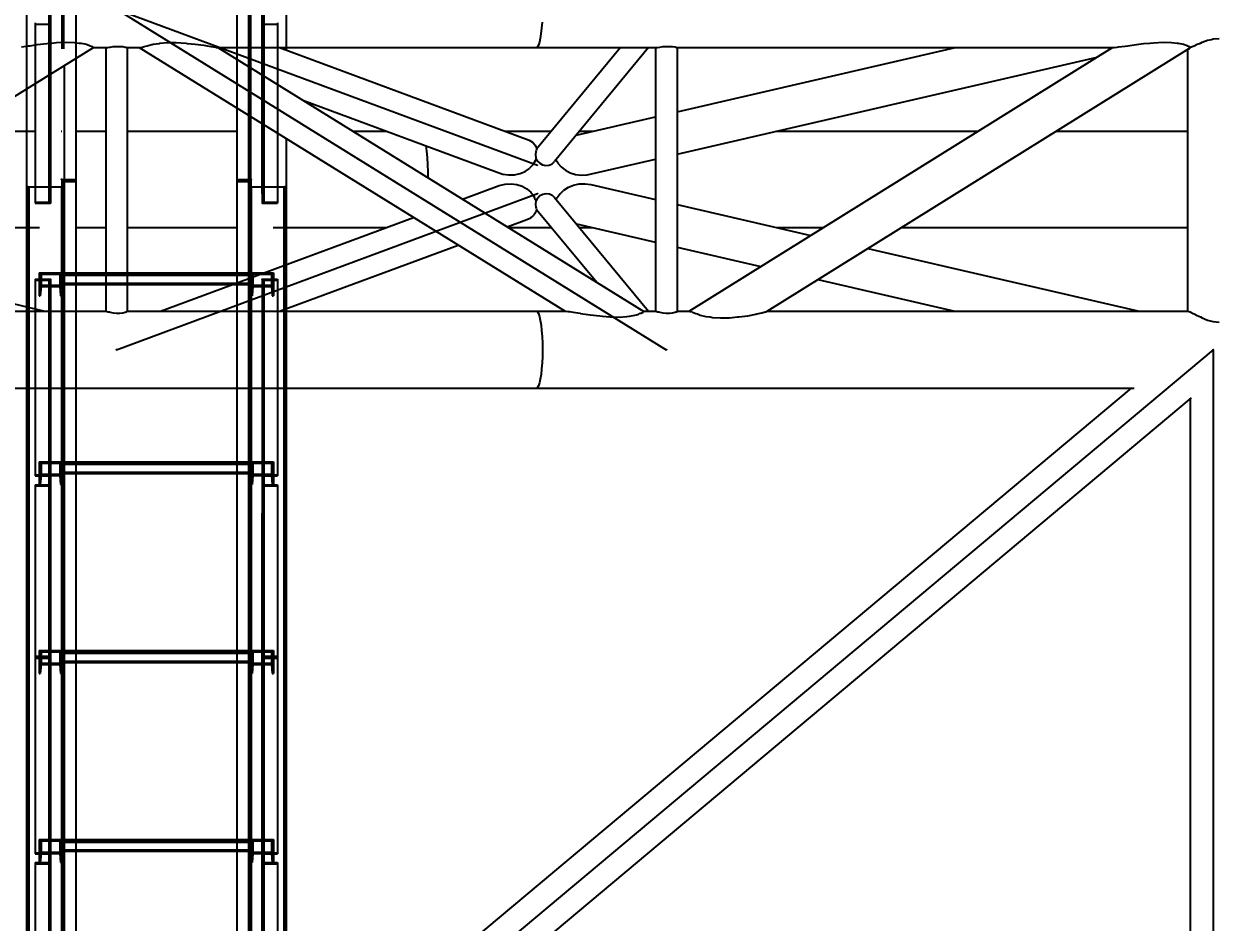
# Model space of a CAD drawing. Header units: millimetres. Extents: x 150209.93 to 150215.05, y 136675.65 to 136679.93.
# Drawn here: x 150213.8375 to 150213.9635, y 136677.3883 to 136677.4832 of the extents above; entities that cross this region are included whole.
import ezdxf

# ---------------------------------------------------------------- set-up
doc = ezdxf.new("R2010")
doc.units = ezdxf.units.MM
doc.header["$LTSCALE"] = 0.25
for name, pattern in [('CENTER', [50.8, 31.75, -6.35, 6.35, -6.35]), ('XKITLINE00', [0]), ('XKITLINE02', [4, 2, -2]), ('XKITLINE03', [6, 3, -1, 1, -1])]:
    doc.linetypes.add(name, pattern=pattern)
doc.styles.add('ROMANS', font='romans.shx')
doc.dimstyles.new('MD300', dxfattribs={"dimtxt": 2.5, "dimasz": 2.5, "dimexe": 1, "dimexo": 1, "dimgap": 0.5, "dimtad": 1, "dimdec": 1, "dimlfac": 50, "dimrnd": 0.5, "dimdsep": 46, "dimtxsty": 'ROMANS', "dimcen": 1, "dimclrd": 146, "dimclre": 146, "dimclrt": 30, "dimadec": 1, "dimazin": 2, "dimtfac": 1, "dimtdec": 1, "dimtmove": 0, "dimatfit": 1, "dimfxl": 1, "dimtolj": 1, "dimtzin": 0, "dimlwd": -1, "dimlwe": -1, "dimarcsym": 0})

# ---------------------------------------------------------------- blocks, each defined once
blk = doc.blocks.new('çatıı')
at = {"color": 1, "linetype": 'XKITLINE03'}
for p, q in [((24559, 9172.74), (24559, 10826.21)), ((24670.99, 9172.74), (24670.99, 10826.21)), ((24564.99, 10820.27), (24564.99, 9180.27)), ((24665, 9180.27), (24665, 10820.27)), ((24559, 9167.72), (24559, 9262.35)), ((24670.98, 9262.35), (24670.98, 9167.72)), ((24559, 7503.97), (24559, 9180.33)), ((24564.99, 9180.27), (24564.99, 7540.27)), ((24665, 7540.27), (24665, 9180.27)), ((24670.99, 7503.97), (24670.99, 9180.33)), ((24559, 9024.13), (24559, 9127.47)), ((24564.99, 9124.31), (24564.99, 9130.93)), ((24664.97, 9130.22), (24564.99, 9130.22)), ((24664.97, 9130.93), (24664.97, 9124.31)), ((24670.98, 9127.47), (24670.98, 9024.13)), ((24564.99, 9024.49), (24564.99, 9031.1)), ((24664.97, 9030.39), (24564.99, 9030.39)), ((24664.97, 9031.1), (24664.97, 9024.49)), ((24559, 8927.82), (24559, 9018.32)), ((24670.98, 9018.32), (24670.98, 8927.82)), ((24564.99, 8924.66), (24564.99, 8931.27)), ((24664.97, 8930.57), (24564.99, 8930.57)), ((24664.97, 8931.27), (24664.97, 8924.66)), ((24559, 8824.48), (24559, 8927.82)), ((24670.98, 8927.82), (24670.98, 8824.48)), ((24564.99, 8824.84), (24564.99, 8831.45)), ((24664.97, 8830.74), (24564.99, 8830.74)), ((24664.97, 8831.45), (24664.97, 8824.84)), ((24559, 8728.17), (24559, 8818.67)), ((24670.98, 8818.67), (24670.98, 8728.17))]:
    blk.add_line(p, q, dxfattribs=at)
at = {"color": 116, "linetype": 'XKITLINE02', "true_color": 0x136734}
for p, q in [((24547.15, 10820.27), (24547.15, 9176.54)), ((24547.68, 10820.27), (24547.68, 9176.28)), ((24564.91, 10820.27), (24564.92, 9176.28)), ((24565.45, 10820.27), (24565.45, 9176.54)), ((24566.3, 10820.27), (24566.3, 9240.34)), ((24572.5, 10819.89), (24572.5, 9180.26)), ((24664.15, 10820.25), (24664.15, 9179.9)), ((24664.54, 10820.27), (24664.54, 9176.54)), ((24665, 10820.27), (24665, 9179.87)), ((24665.07, 10820.27), (24665.07, 9176.28)), ((24682.31, 10820.27), (24682.31, 9176.28)), ((24682.84, 10820.27), (24682.84, 9176.54)), ((24683.69, 10820.27), (24683.69, 9201.84)), ((24657.5, 10782.48), (24657.5, 9180.26)), ((24564.99, 10749.1), (24564.99, 9179.87)), ((24565.85, 10749.1), (24565.85, 9179.9)), ((24546.3, 9290.57), (24546.3, 9227.97)), ((24572.5, 9290.57), (24572.5, 9244.17)), ((24657.5, 9290.57), (24657.5, 9218.07)), ((24663.69, 9290.57), (24663.69, 9214.23)), ((24683.69, 9290.57), (24683.69, 9249.97)), ((24558.2, 9268.29), (24558.2, 9168.31)), ((24559, 9268.29), (24559, 9167.72)), ((24670.98, 9268.29), (24670.98, 9260.12)), ((24671.78, 9268.29), (24671.78, 9260.12)), ((24551, 9262.95), (24551, 9167.72)), ((24551, 9262.95), (24551, 9168.31)), ((24551, 9262.35), (24559, 9262.35)), ((24670.98, 9263.33), (24670.98, 9167.72)), ((24670.98, 9262.35), (24678.98, 9262.35)), ((24671.78, 9263.33), (24671.78, 9168.31)), ((24678.98, 9262.95), (24678.98, 9176.28)), ((24678.98, 9260.12), (24678.98, 9167.72)), ((24546.3, 9176.54), (24547.15, 9176.54)), ((24546.3, 9176.54), (24546.3, 9176.25)), ((24546.3, 9176.54), (24547.15, 9176.54)), ((24547.15, 9176.54), (24547.15, 7532.54)), ((24547.15, 9176.54), (24547.68, 9176.28)), ((24547.15, 9176.54), (24547.68, 9176.28)), ((24547.68, 9176.28), (24547.68, 7532)), ((24547.68, 9176.28), (24564.91, 9176.28)), ((24547.68, 9176.28), (24564.92, 9176.28)), ((24564.91, 9176.28), (24565.45, 9176.54)), ((24564.91, 9176.28), (24564.92, 7532)), ((24564.92, 9176.28), (24565.45, 9176.54)), ((24564.99, 9180.27), (24572.5, 9180.27)), ((24564.99, 9180.27), (24564.99, 9176.32)), ((24564.99, 9180.27), (24572.5, 9180.27)), ((24564.99, 9179.87), (24564.99, 7539.09)), ((24564.99, 9179.87), (24566.3, 9179.87)), ((24564.99, 9179.09), (24566.3, 9179.09)), ((24565.45, 9176.54), (24565.45, 7532.54)), ((24565.45, 9176.54), (24566.3, 9176.54)), ((24565.45, 9176.54), (24566.3, 9176.54)), ((24565.85, 9180.25), (24572.5, 9180.26)), ((24565.85, 9180.19), (24572.5, 9180.22)), ((24565.85, 9180.19), (24565.85, 9179.18)), ((24565.85, 9179.9), (24572.5, 9179.89)), ((24565.85, 9179.87), (24565.85, 7539.18)), ((24565.85, 9179.18), (24566.3, 9179.17)), ((24566.3, 9176.54), (24566.3, 7600.34)), ((24572.5, 9180.27), (24572.5, 9180.22)), ((24572.5, 9180.27), (24572.5, 9179.87)), ((24572.5, 9180.27), (24572.5, 9180.26)), ((24572.5, 9179.14), (24572.5, 7540.22)), ((24572.5, 9179.14), (24572.5, 9179.09)), ((24657.5, 9180.27), (24665, 9180.27)), ((24657.5, 9180.27), (24657.5, 9179.87)), ((24657.5, 9180.27), (24665, 9180.27)), ((24657.5, 9180.27), (24657.5, 9180.26)), ((24657.5, 9180.26), (24664.15, 9180.25)), ((24657.5, 9180.22), (24664.15, 9180.19)), ((24657.5, 9179.89), (24664.15, 9179.9)), ((24657.5, 9179.89), (24657.5, 9179.87)), ((24657.5, 9179.14), (24657.5, 9179.09)), ((24663.69, 9179.87), (24665, 9179.87)), ((24663.69, 9179.17), (24664.15, 9179.18)), ((24663.69, 9179.09), (24665, 9179.09)), ((24663.69, 9176.54), (24664.54, 9176.54)), ((24663.69, 9176.54), (24663.69, 9176.25)), ((24663.69, 9176.54), (24664.54, 9176.54)), ((24664.15, 9180.19), (24664.15, 7539.18)), ((24664.54, 9176.54), (24664.54, 7532.54)), ((24664.54, 9176.54), (24665.07, 9176.28)), ((24664.54, 9176.54), (24665.07, 9176.28)), ((24665, 9180.27), (24665, 7539.09)), ((24665.07, 9176.28), (24665.07, 7532)), ((24665.07, 9176.28), (24682.31, 9176.28)), ((24665.07, 9176.28), (24682.31, 9176.28)), ((24682.31, 9176.28), (24682.84, 9176.54)), ((24682.31, 9176.28), (24682.84, 9176.54)), ((24682.31, 9176.28), (24682.31, 7532)), ((24682.84, 9176.54), (24682.84, 7532.54)), ((24682.84, 9176.54), (24683.69, 9176.54)), ((24682.84, 9176.54), (24683.69, 9176.54)), ((24683.69, 9176.54), (24683.69, 7561.84)), ((24558.2, 9173.65), (24559, 9173.65)), ((24558.2, 9173.65), (24558.2, 9168.31)), ((24670.98, 9173.65), (24671.78, 9173.65)), ((24551, 9168.31), (24558.2, 9168.31)), ((24551, 9167.72), (24559, 9167.72)), ((24670.98, 9167.72), (24678.98, 9167.72)), ((24671.78, 9168.31), (24678.98, 9168.31)), ((24683.69, 9135.21), (24683.69, 9111.89)), ((24551, 9127.47), (24551, 9023.58)), ((24551, 9127.47), (24559, 9127.47)), ((24551, 9126.93), (24558.2, 9126.93)), ((24552.99, 9130.93), (24552.99, 9124.31)), ((24552.99, 9125.44), (24552.99, 9118.82)), ((24552.99, 9130.93), (24552.99, 9125.44)), ((24552.99, 9130.93), (24564.99, 9130.93)), ((24552.99, 9125.44), (24553.67, 9125.44)), ((24553.67, 9125.44), (24553.67, 9118.82)), ((24554.06, 9130.23), (24553.67, 9125.44)), ((24554.06, 9130.23), (24554.06, 9123.62)), ((24554.06, 9130.23), (24563.93, 9130.23)), ((24558.2, 9126.93), (24558.2, 9018.66)), ((24559, 9127.47), (24559, 9018.66)), ((24563.93, 9130.23), (24563.93, 9123.62)), ((24563.93, 9130.23), (24564.31, 9125.44)), ((24564.31, 9125.44), (24564.31, 9118.82)), ((24564.31, 9125.44), (24564.99, 9125.44)), ((24564.99, 9130.93), (24564.99, 9124.31)), ((24564.99, 9125.44), (24564.99, 9118.82)), ((24564.99, 9130.93), (24572.5, 9130.93)), ((24564.99, 9130.93), (24564.99, 9124.73)), ((24564.99, 9130.93), (24564.99, 9125.44)), ((24564.99, 9130.22), (24572.5, 9130.22)), ((24564.99, 9130.16), (24664.97, 9130.16)), ((24564.99, 9129.58), (24664.97, 9129.58)), ((24564.99, 9125.44), (24664.97, 9125.44)), ((24564.99, 9125.4), (24664.97, 9125.4)), ((24564.99, 9124.77), (24664.97, 9124.77)), ((24564.99, 9124.73), (24572.5, 9124.73)), ((24588.25, 9130.93), (24599.65, 9130.93)), ((24588.25, 9130.22), (24599.65, 9130.22)), ((24588.25, 9124.73), (24599.65, 9124.73)), ((24655.41, 9124.73), (24664.97, 9124.73)), ((24657.5, 9130.93), (24664.97, 9130.93)), ((24657.5, 9130.22), (24664.97, 9130.22)), ((24657.5, 9125.5), (24657.5, 7540.22)), ((24663.69, 9127.8), (24663.69, 9069.97)), ((24664.97, 9130.93), (24664.97, 9124.73)), ((24664.97, 9130.93), (24664.97, 9125.44)), ((24664.97, 9130.93), (24676.97, 9130.93)), ((24664.97, 9130.93), (24664.97, 9124.31)), ((24664.97, 9125.44), (24665.65, 9125.44)), ((24664.97, 9125.44), (24664.97, 9118.82)), ((24666.04, 9130.23), (24665.65, 9125.44)), ((24665.65, 9125.44), (24665.65, 9118.82)), ((24666.04, 9130.23), (24675.91, 9130.23)), ((24666.04, 9130.23), (24666.04, 9123.62)), ((24670.98, 9127.47), (24670.98, 9096.53)), ((24670.98, 9127.47), (24678.98, 9127.47)), ((24670.98, 9127.47), (24670.98, 9018.66)), ((24671.78, 9126.93), (24671.78, 9095.59)), ((24671.78, 9126.93), (24678.98, 9126.93)), ((24675.91, 9130.23), (24676.29, 9125.44)), ((24675.91, 9130.23), (24675.91, 9123.62)), ((24676.29, 9125.44), (24676.97, 9125.44)), ((24676.29, 9125.44), (24676.29, 9118.82)), ((24676.97, 9130.93), (24676.97, 9125.44)), ((24676.97, 9130.93), (24676.97, 9124.31)), ((24676.97, 9125.44), (24676.97, 9118.82)), ((24678.98, 9127.47), (24678.98, 9126.93)), ((24678.98, 9127.47), (24678.98, 9023.58)), ((24552.99, 9124.31), (24552.99, 9118.82)), ((24552.99, 9124.31), (24564.99, 9124.31)), ((24552.99, 9118.82), (24553.67, 9118.82)), ((24554.06, 9123.62), (24553.67, 9118.82)), ((24554.06, 9123.62), (24563.93, 9123.62)), ((24558.2, 9122), (24559, 9122)), ((24563.93, 9123.62), (24564.31, 9118.82)), ((24564.31, 9118.82), (24564.99, 9118.82)), ((24564.99, 9124.31), (24564.99, 9118.82)), ((24664.97, 9124.31), (24664.97, 9118.82)), ((24664.97, 9124.31), (24676.97, 9124.31)), ((24664.97, 9118.82), (24665.65, 9118.82)), ((24666.04, 9123.62), (24665.65, 9118.82)), ((24666.04, 9123.62), (24675.91, 9123.62)), ((24670.98, 9122), (24671.78, 9122)), ((24675.91, 9123.62), (24676.29, 9118.82)), ((24676.29, 9118.82), (24676.97, 9118.82)), ((24676.97, 9124.31), (24676.97, 9118.82)), ((24546.3, 9112.91), (24546.3, 9069.97)), ((24566.3, 9110.57), (24566.3, 9069.97)), ((24572.5, 9110.57), (24572.5, 9069.97)), ((24683.69, 9110.57), (24683.69, 9069.97)), ((24657.5, 9096.77), (24657.5, 9069.97)), ((24671.78, 9096.51), (24671.78, 9018.66)), ((24552.99, 9031.1), (24552.99, 9024.49)), ((24552.99, 9031.1), (24552.99, 9025.61)), ((24552.99, 9031.1), (24564.99, 9031.1)), ((24554.06, 9030.4), (24553.67, 9025.61)), ((24554.06, 9030.4), (24554.06, 9023.79)), ((24554.06, 9030.4), (24563.93, 9030.4)), ((24563.93, 9030.4), (24563.93, 9023.79)), ((24563.93, 9030.4), (24564.31, 9025.61)), ((24564.99, 9031.1), (24572.5, 9031.1)), ((24564.99, 9031.1), (24564.99, 9024.9)), ((24564.99, 9031.1), (24564.99, 9024.49)), ((24564.99, 9031.1), (24564.99, 9025.61)), ((24564.99, 9030.39), (24572.5, 9030.39)), ((24564.99, 9030.34), (24664.97, 9030.34)), ((24657.5, 9031.1), (24664.97, 9031.1)), ((24657.5, 9030.39), (24664.97, 9030.39)), ((24664.97, 9031.1), (24664.97, 9024.9)), ((24664.97, 9031.1), (24664.97, 9025.61)), ((24664.97, 9031.1), (24676.97, 9031.1)), ((24664.97, 9031.1), (24664.97, 9024.49)), ((24666.04, 9030.4), (24665.65, 9025.61)), ((24666.04, 9030.4), (24675.91, 9030.4)), ((24666.04, 9030.4), (24666.04, 9023.79)), ((24675.91, 9030.4), (24676.29, 9025.61)), ((24675.91, 9030.4), (24675.91, 9023.79)), ((24676.97, 9031.1), (24676.97, 9025.61)), ((24676.97, 9031.1), (24676.97, 9024.13)), ((24551, 9024.13), (24551, 9023.58)), ((24551, 9024.13), (24559, 9024.13)), ((24552.99, 9025.61), (24552.99, 9019)), ((24552.99, 9025.61), (24553.67, 9025.61)), ((24552.99, 9024.49), (24552.99, 9019)), ((24552.99, 9024.49), (24564.99, 9024.49)), ((24553.67, 9025.61), (24553.67, 9019)), ((24558.2, 9024.46), (24558.2, 8928.43)), ((24558.2, 9024.46), (24559, 9024.46)), ((24559, 9024.46), (24559, 8927.82)), ((24559, 9024.13), (24559, 9018.66)), ((24564.31, 9025.61), (24564.31, 9019)), ((24564.31, 9025.61), (24564.99, 9025.61)), ((24564.99, 9029.76), (24664.97, 9029.76)), ((24564.99, 9025.61), (24664.97, 9025.61)), ((24564.99, 9025.61), (24564.99, 9019)), ((24564.99, 9025.57), (24664.97, 9025.57)), ((24564.99, 9024.94), (24664.97, 9024.94)), ((24564.99, 9024.9), (24572.5, 9024.9)), ((24564.99, 9024.49), (24564.99, 9019)), ((24657.5, 9024.9), (24664.97, 9024.9)), ((24664.97, 9025.61), (24665.65, 9025.61)), ((24664.97, 9025.61), (24664.97, 9019)), ((24664.97, 9024.49), (24664.97, 9019)), ((24664.97, 9024.49), (24676.97, 9024.49)), ((24665.65, 9025.61), (24665.65, 9019)), ((24670.98, 9024.46), (24670.98, 9018.32)), ((24670.98, 9024.46), (24671.78, 9024.46)), ((24670.98, 9024.46), (24670.98, 8927.82)), ((24670.98, 9024.13), (24678.98, 9024.13)), ((24671.78, 9024.46), (24671.78, 9018.94)), ((24671.78, 9024.46), (24671.78, 8928.43)), ((24676.29, 9025.61), (24676.97, 9025.61)), ((24676.29, 9025.61), (24676.29, 9019)), ((24676.97, 9025.61), (24676.97, 9019)), ((24676.97, 9024.13), (24676.97, 9019)), ((24551, 9023.58), (24558.2, 9023.58)), ((24551, 9018.94), (24551, 8927.82)), ((24551, 9018.94), (24558.2, 9018.94)), ((24551, 9018.32), (24559, 9018.32)), ((24552.99, 9019), (24553.67, 9019)), ((24554.06, 9023.79), (24553.67, 9019)), ((24554.06, 9023.79), (24563.93, 9023.79)), ((24558.2, 9023.58), (24558.2, 9018.66)), ((24558.2, 9018.66), (24559, 9018.66)), ((24563.93, 9023.79), (24564.31, 9019)), ((24564.31, 9019), (24564.99, 9019)), ((24664.97, 9019), (24665.65, 9019)), ((24666.04, 9023.79), (24665.65, 9019)), ((24666.04, 9023.79), (24675.91, 9023.79)), ((24670.98, 9018.66), (24671.78, 9018.66)), ((24670.98, 9018.32), (24678.98, 9018.32)), ((24671.78, 9023.58), (24678.98, 9023.58)), ((24671.78, 9018.94), (24678.98, 9018.94)), ((24675.91, 9023.79), (24676.29, 9019)), ((24676.29, 9019), (24676.97, 9019)), ((24678.98, 9018.94), (24678.98, 9018.32)), ((24678.98, 9018.94), (24678.98, 8927.82)), ((24552.99, 8931.27), (24552.99, 8924.66)), ((24552.99, 8931.27), (24552.99, 8925.78)), ((24552.99, 8931.27), (24564.99, 8931.27)), ((24554.06, 8930.58), (24553.67, 8925.78)), ((24554.06, 8930.58), (24554.06, 8923.96)), ((24554.06, 8930.58), (24563.93, 8930.58)), ((24558.2, 8933.96), (24559, 8933.96)), ((24558.2, 8933.96), (24558.2, 8928.43)), ((24559, 8933.96), (24559, 8927.82)), ((24563.93, 8930.58), (24563.93, 8923.96)), ((24563.93, 8930.58), (24564.31, 8925.78)), ((24564.99, 8931.27), (24572.5, 8931.27)), ((24564.99, 8931.27), (24564.99, 8925.08)), ((24564.99, 8931.27), (24564.99, 8924.66)), ((24564.99, 8931.27), (24564.99, 8925.78)), ((24564.99, 8930.57), (24572.5, 8930.57)), ((24564.99, 8930.51), (24664.97, 8930.51)), ((24564.99, 8929.93), (24664.97, 8929.93)), ((24657.5, 8931.27), (24664.97, 8931.27)), ((24657.5, 8930.57), (24664.97, 8930.57)), ((24664.97, 8931.27), (24664.97, 8925.08)), ((24664.97, 8931.27), (24664.97, 8925.78)), ((24664.97, 8931.27), (24676.97, 8931.27)), ((24664.97, 8931.27), (24664.97, 8924.66)), ((24666.04, 8930.58), (24665.65, 8925.78)), ((24666.04, 8930.58), (24675.91, 8930.58)), ((24666.04, 8930.58), (24666.04, 8923.96)), ((24670.98, 8933.96), (24671.78, 8933.96)), ((24675.91, 8930.58), (24676.29, 8925.78)), ((24675.91, 8930.58), (24675.91, 8923.96)), ((24676.97, 8931.27), (24676.97, 8925.78)), ((24676.97, 8931.27), (24676.97, 8924.66)), ((24551, 8928.43), (24558.2, 8928.43)), ((24551, 8928.43), (24551, 8927.82)), ((24551, 8927.82), (24559, 8927.82)), ((24551, 8927.82), (24551, 8823.93)), ((24551, 8927.82), (24559, 8927.82)), ((24551, 8927.27), (24558.2, 8927.27)), ((24552.99, 8925.78), (24552.99, 8919.17)), ((24552.99, 8925.78), (24553.67, 8925.78)), ((24552.99, 8924.66), (24552.99, 8919.17)), ((24552.99, 8924.66), (24564.99, 8924.66)), ((24553.67, 8925.78), (24553.67, 8919.17)), ((24554.06, 8923.96), (24553.67, 8919.17)), ((24554.06, 8923.96), (24563.93, 8923.96)), ((24558.2, 8927.27), (24558.2, 8819.01)), ((24559, 8927.82), (24559, 8819.01)), ((24563.93, 8923.96), (24564.31, 8919.17)), ((24564.31, 8925.78), (24564.31, 8919.17)), ((24564.31, 8925.78), (24564.99, 8925.78)), ((24564.99, 8925.78), (24664.97, 8925.78)), ((24564.99, 8925.78), (24564.99, 8919.17)), ((24564.99, 8925.74), (24664.97, 8925.74)), ((24564.99, 8925.12), (24664.97, 8925.12)), ((24564.99, 8925.08), (24572.5, 8925.08)), ((24564.99, 8924.66), (24564.99, 8919.17)), ((24657.5, 8925.08), (24664.97, 8925.08)), ((24664.97, 8925.78), (24665.65, 8925.78)), ((24664.97, 8925.78), (24664.97, 8919.17)), ((24664.97, 8924.66), (24664.97, 8919.17)), ((24664.97, 8924.66), (24676.97, 8924.66)), ((24665.65, 8925.78), (24665.65, 8919.17)), ((24666.04, 8923.96), (24665.65, 8919.17)), ((24666.04, 8923.96), (24675.91, 8923.96)), ((24670.98, 8927.82), (24678.98, 8927.82)), ((24670.98, 8927.82), (24670.98, 8922.35)), ((24670.98, 8927.82), (24678.98, 8927.82)), ((24670.98, 8924.66), (24670.98, 8819.01)), ((24671.78, 8928.43), (24678.98, 8928.43)), ((24671.78, 8927.27), (24671.78, 8922.35)), ((24671.78, 8927.27), (24678.98, 8927.27)), ((24671.78, 8927.27), (24671.78, 8819.01)), ((24675.91, 8923.96), (24676.29, 8919.17)), ((24676.29, 8925.78), (24676.97, 8925.78)), ((24676.29, 8925.78), (24676.29, 8919.17)), ((24676.97, 8925.78), (24676.97, 8919.17)), ((24676.97, 8924.66), (24676.97, 8919.17)), ((24678.98, 8927.82), (24678.98, 8927.27)), ((24678.98, 8927.82), (24678.98, 8823.93)), ((24552.99, 8919.17), (24553.67, 8919.17)), ((24558.2, 8922.35), (24559, 8922.35)), ((24564.31, 8919.17), (24564.99, 8919.17)), ((24664.97, 8919.17), (24665.65, 8919.17)), ((24670.98, 8922.35), (24671.78, 8922.35)), ((24676.29, 8919.17), (24676.97, 8919.17)), ((24552.99, 8831.45), (24552.99, 8824.84)), ((24552.99, 8831.45), (24552.99, 8825.96)), ((24552.99, 8831.45), (24564.99, 8831.45)), ((24554.06, 8830.75), (24553.67, 8825.96)), ((24554.06, 8830.75), (24554.06, 8824.14)), ((24554.06, 8830.75), (24563.93, 8830.75)), ((24563.93, 8830.75), (24563.93, 8824.14)), ((24563.93, 8830.75), (24564.31, 8825.96)), ((24564.99, 8831.45), (24564.99, 8824.84)), ((24564.99, 8831.45), (24564.99, 8825.96)), ((24564.99, 8831.45), (24572.5, 8831.45)), ((24564.99, 8831.45), (24564.99, 8825.25)), ((24564.99, 8830.74), (24572.5, 8830.74)), ((24564.99, 8830.69), (24664.97, 8830.69)), ((24564.99, 8830.1), (24664.97, 8830.1)), ((24657.5, 8831.45), (24664.97, 8831.45)), ((24657.5, 8830.74), (24664.97, 8830.74)), ((24664.97, 8831.45), (24664.97, 8825.25)), ((24664.97, 8831.45), (24664.97, 8825.96)), ((24664.97, 8831.45), (24676.97, 8831.45)), ((24664.97, 8831.45), (24664.97, 8824.84)), ((24666.04, 8830.75), (24665.65, 8825.96)), ((24666.04, 8830.75), (24675.91, 8830.75)), ((24666.04, 8830.75), (24666.04, 8824.14)), ((24675.91, 8830.75), (24676.29, 8825.96)), ((24675.91, 8830.75), (24675.91, 8824.14)), ((24676.97, 8831.45), (24676.97, 8825.96)), ((24676.97, 8831.45), (24676.97, 8824.48)), ((24551, 8824.48), (24551, 8823.93)), ((24551, 8824.48), (24559, 8824.48)), ((24551, 8823.93), (24558.2, 8823.93)), ((24552.99, 8825.96), (24552.99, 8819.35)), ((24552.99, 8825.96), (24553.67, 8825.96)), ((24552.99, 8824.84), (24552.99, 8819.35)), ((24552.99, 8824.84), (24564.99, 8824.84)), ((24553.67, 8825.96), (24553.67, 8819.35)), ((24554.06, 8824.14), (24553.67, 8819.35)), ((24554.06, 8824.14), (24563.93, 8824.14)), ((24558.2, 8824.81), (24558.2, 8728.78)), ((24558.2, 8824.81), (24559, 8824.81)), ((24558.2, 8823.93), (24558.2, 8819.01)), ((24559, 8824.81), (24559, 8728.17)), ((24559, 8824.48), (24559, 8819.01)), ((24563.93, 8824.14), (24564.31, 8819.35)), ((24564.31, 8825.96), (24564.31, 8819.35)), ((24564.31, 8825.96), (24564.99, 8825.96)), ((24564.99, 8825.96), (24564.99, 8819.35)), ((24564.99, 8825.96), (24664.97, 8825.96)), ((24564.99, 8825.92), (24664.97, 8825.92)), ((24564.99, 8825.29), (24664.97, 8825.29)), ((24564.99, 8825.25), (24572.5, 8825.25)), ((24564.99, 8824.84), (24564.99, 8819.35)), ((24657.5, 8825.25), (24664.97, 8825.25)), ((24664.97, 8825.96), (24665.65, 8825.96)), ((24664.97, 8825.96), (24664.97, 8819.35)), ((24664.97, 8824.84), (24664.97, 8819.35)), ((24664.97, 8824.84), (24676.97, 8824.84)), ((24665.65, 8825.96), (24665.65, 8819.35)), ((24666.04, 8824.14), (24665.65, 8819.35)), ((24666.04, 8824.14), (24675.91, 8824.14)), ((24670.98, 8824.81), (24670.98, 8818.67)), ((24670.98, 8824.81), (24671.78, 8824.81)), ((24670.98, 8824.81), (24670.98, 8728.17)), ((24670.98, 8824.48), (24678.98, 8824.48)), ((24671.78, 8824.81), (24671.78, 8819.29)), ((24671.78, 8824.81), (24671.78, 8728.78)), ((24671.78, 8823.93), (24678.98, 8823.93)), ((24675.91, 8824.14), (24676.29, 8819.35)), ((24676.29, 8825.96), (24676.97, 8825.96)), ((24676.29, 8825.96), (24676.29, 8819.35)), ((24676.97, 8825.96), (24676.97, 8819.35)), ((24676.97, 8824.48), (24676.97, 8819.35)), ((24551, 8819.29), (24551, 8728.17)), ((24551, 8819.29), (24558.2, 8819.29)), ((24551, 8818.67), (24559, 8818.67)), ((24552.99, 8819.35), (24553.67, 8819.35)), ((24558.2, 8819.01), (24559, 8819.01)), ((24564.31, 8819.35), (24564.99, 8819.35)), ((24664.97, 8819.35), (24665.65, 8819.35)), ((24670.98, 8819.01), (24671.78, 8819.01)), ((24670.98, 8818.67), (24678.98, 8818.67)), ((24671.78, 8819.29), (24678.98, 8819.29)), ((24676.29, 8819.35), (24676.97, 8819.35)), ((24678.98, 8819.29), (24678.98, 8818.67)), ((24678.98, 8819.29), (24678.98, 8728.17))]:
    blk.add_line(p, q, dxfattribs=at)
at = {"color": 8, "linetype": 'CENTER'}
for p, q in [((24593.95, 9270.27), (24816.45, 9187.77)), ((24593.95, 9270.27), (24884.52, 9090.27)), ((24593.95, 9090.27), (24816.45, 9172.77)), ((25173.61, 9090.27), (23430, 7630.27)), ((25173.61, 9090.27), (25173.61, 7630.27))]:
    blk.add_line(p, q, dxfattribs=at)
at = {"color": 8, "linetype": 'XKITLINE00'}
for p, q in [((24818.3, 9257.23), (24817.91, 9254.72)), ((24818.62, 9260.12), (24818.3, 9257.23)), ((24818.85, 9263.33), (24818.62, 9260.12)), ((24543.69, 9250.29), (24547.28, 9250.78)), ((24547.28, 9250.78), (24548.23, 9250.88)), ((24548.23, 9250.88), (24551.95, 9251.47)), ((24551.95, 9251.47), (24557.04, 9252.06)), ((24557.04, 9252.06), (24559.82, 9252.27)), ((24559.82, 9252.27), (24562.31, 9252.53)), ((24562.31, 9252.53), (24567.34, 9252.76)), ((24567.34, 9252.76), (24571.7, 9252.63)), ((24571.7, 9252.63), (24574.22, 9252.27)), ((24574.22, 9252.27), (24575.23, 9252.18)), ((24575.23, 9252.18), (24578.1, 9251.64)), ((24578.1, 9251.64), (24579.94, 9250.92)), ((24579.94, 9250.92), (24579.97, 9250.88)), ((24579.97, 9250.88), (24581.28, 9250.42)), ((24608.6, 9250.5), (24610.07, 9250.76)), ((24610.07, 9250.76), (24610.71, 9251.06)), ((24610.71, 9251.06), (24613.41, 9251.7)), ((24613.41, 9251.7), (24616.58, 9252.1)), ((24616.58, 9252.1), (24616.9, 9252.17)), ((24616.9, 9252.17), (24620.89, 9252.53)), ((24620.89, 9252.53), (24625.52, 9252.54)), ((24625.52, 9252.54), (24630.58, 9252.2)), ((24630.58, 9252.2), (24631.38, 9252.1)), ((24631.38, 9252.1), (24635.47, 9251.73)), ((24635.47, 9251.73), (24640.04, 9251.1)), ((24640.04, 9251.1), (24641.78, 9250.76)), ((24641.78, 9250.76), (24643.75, 9250.53)), ((24816.96, 9251.2), (24816.43, 9250.28)), ((24816.97, 9251.2), (24816.43, 9250.28)), ((24817.46, 9252.69), (24816.96, 9251.2)), ((24817.46, 9252.69), (24816.97, 9251.2)), ((24817.91, 9254.72), (24817.46, 9252.69)), ((25127.12, 9250.72), (25128.53, 9250.86)), ((25128.53, 9250.86), (25131.72, 9251.38)), ((25131.72, 9251.38), (25136.81, 9251.99)), ((25136.81, 9251.99), (25140.11, 9252.25)), ((25140.11, 9252.25), (25142.07, 9252.47)), ((25142.07, 9252.47), (25147.13, 9252.73)), ((25147.13, 9252.73), (25151.53, 9252.64)), ((25151.53, 9252.64), (25154.53, 9252.25)), ((25154.53, 9252.25), (25155.07, 9252.2)), ((25155.07, 9252.2), (25157.96, 9251.69)), ((25157.96, 9251.69), (25159.83, 9250.99)), ((25159.83, 9250.99), (25159.94, 9250.86)), ((25159.94, 9250.86), (25161.13, 9250.47)), ((25162.94, 9250.71), (25163.54, 9250.87)), ((25163.54, 9250.87), (25165.1, 9251.66)), ((25165.1, 9251.66), (25166.81, 9252.26)), ((25166.81, 9252.26), (25167.69, 9252.73)), ((25167.69, 9252.73), (25170.57, 9253.76)), ((25170.57, 9253.76), (25172.71, 9254.2)), ((25172.71, 9254.2), (25173.61, 9254.46)), ((25173.61, 9254.46), (25176.65, 9254.71)), ((24356.59, 9110.62), (24581.76, 9249.9)), ((24581.28, 9250.42), (24581.49, 9250.07)), ((24581.49, 9250.07), (24581.83, 9250.03)), ((24581.83, 9250.03), (24581.76, 9249.9)), ((24581.8, 9249.97), (24588.9, 9249.97)), ((24588.25, 9249.97), (24588.25, 9110.62)), ((24588.28, 9249.97), (24588.38, 9249.89)), ((24588.38, 9249.89), (24588.53, 9249.93)), ((24588.53, 9249.93), (24589.34, 9250.02)), ((24588.67, 9249.97), (24588.69, 9249.95)), ((24589.34, 9250.02), (24590.16, 9250.07)), ((24590.16, 9250.07), (24590.6, 9250.18)), ((24590.6, 9250.18), (24592.19, 9250.43)), ((24592.19, 9250.43), (24593.95, 9250.55)), ((24593.95, 9250.55), (24595.71, 9250.55)), ((24595.71, 9250.55), (24597.3, 9250.42)), ((24597.3, 9250.42), (24598.56, 9250.18)), ((24598.56, 9250.18), (24598.83, 9250.07)), ((24598.83, 9250.07), (24599.37, 9250.02)), ((24599.37, 9250.02), (24599.65, 9249.93)), ((24599.51, 9249.97), (24606.58, 9249.97)), ((24599.65, 9249.93), (24599.65, 9110.55)), ((24605.99, 9249.97), (24831.02, 9110.57)), ((24606.04, 9249.97), (24606.18, 9249.9)), ((24606.18, 9249.94), (24607.22, 9250.03)), ((24606.18, 9249.94), (24606.18, 9249.9)), ((24607.22, 9250.03), (24608.6, 9250.5)), ((24643.75, 9250.53), (24646.41, 9250.06)), ((24646.41, 9250.06), (24646.51, 9250.03)), ((24646.51, 9250.03), (24647.48, 9249.95)), ((24647.15, 9249.97), (24815.89, 9249.97)), ((24647.48, 9249.95), (24872.57, 9110.51)), ((24680.13, 9249.97), (24812.07, 9201.06)), ((24815.89, 9249.97), (24816.43, 9250.28)), ((24815.89, 9249.97), (24816.43, 9250.28)), ((24815.89, 9249.97), (24879.58, 9249.97)), ((24860.39, 9249.97), (24815.97, 9196.15)), ((24875.15, 9249.97), (24825.4, 9189.68)), ((24878.82, 9249.97), (24878.82, 9110.61)), ((24878.88, 9249.97), (24878.99, 9249.89)), ((24878.99, 9249.89), (24879.1, 9249.92)), ((24879.1, 9249.92), (24879.91, 9250.01)), ((24879.27, 9249.97), (24879.31, 9249.95)), ((24879.91, 9250.01), (24880.89, 9250.07)), ((24880.89, 9250.07), (24881.17, 9250.14)), ((24881.17, 9250.14), (24882.76, 9250.4)), ((24882.76, 9250.4), (24884.52, 9250.54)), ((24884.52, 9250.54), (24886.28, 9250.56)), ((24886.28, 9250.56), (24887.87, 9250.45)), ((24887.87, 9250.45), (24889.13, 9250.22)), ((24889.13, 9250.22), (24889.5, 9250.07)), ((24889.5, 9250.07), (24889.94, 9250.03)), ((24889.94, 9250.03), (24890.22, 9249.94)), ((24890.12, 9249.97), (25121.25, 9249.97)), ((24890.22, 9216), (25037.31, 9249.97)), ((24890.22, 9249.94), (24890.22, 9110.52)), ((24890.22, 9193.63), (25112.23, 9244.91)), ((24896.57, 9110.63), (25120.33, 9249.96)), ((24937.8, 9110.59), (25161.13, 9249.65)), ((25120.33, 9249.96), (25120.43, 9249.89)), ((25120.43, 9249.89), (25121.27, 9249.98)), ((25121.27, 9249.98), (25122.74, 9250.07)), ((25122.74, 9250.07), (25123.54, 9250.23)), ((25123.54, 9250.23), (25127.12, 9250.72)), ((25159.96, 9248.92), (25159.96, 9110.57)), ((25160.24, 9249.09), (25160.26, 9249.06)), ((25160.26, 9249.06), (25160.3, 9249.08)), ((25160.3, 9249.08), (25160.99, 9249.45)), ((25160.82, 9249.46), (25160.84, 9249.42)), ((25160.84, 9249.42), (25160.89, 9249.44)), ((25160.89, 9249.44), (25161.04, 9249.53)), ((25161.31, 9249.9), (25160.99, 9249.45)), ((25161.13, 9250.47), (25161.38, 9250.07)), ((25161.53, 9250.13), (25161.31, 9249.9)), ((25161.38, 9250.07), (25161.46, 9250.06)), ((25161.53, 9250.13), (25162.94, 9250.71)), ((24692.44, 9222.1), (24795.11, 9184.03)), ((24836.97, 9203.7), (24878.82, 9213.37)), ((24510.26, 9205.67), (24551, 9205.67)), ((24564.71, 9205.67), (24564.99, 9205.67)), ((24572.5, 9205.67), (24588.25, 9205.67)), ((24599.65, 9205.67), (24657.5, 9205.67)), ((24665, 9205.67), (24665.26, 9205.67)), ((24718.95, 9205.67), (24736.73, 9205.67)), ((24799.61, 9205.67), (24823.83, 9205.67)), ((24812.07, 9201.06), (24813.88, 9199.93)), ((24838.6, 9205.67), (24845.52, 9205.67)), ((24942.36, 9205.67), (25049.21, 9205.67)), ((25090.5, 9205.67), (25159.96, 9205.67)), ((24757.44, 9198), (24757.81, 9195.2)), ((24757.81, 9195.2), (24758.13, 9191.81)), ((24813.88, 9199.93), (24814.1, 9199.66)), ((24814.1, 9199.66), (24815.25, 9198.42)), ((24815.25, 9198.42), (24815.9, 9196.83)), ((24815.51, 9195.02), (24815.37, 9193.48)), ((24815.68, 9195.43), (24815.51, 9195.02)), ((24815.97, 9196.15), (24815.68, 9195.43)), ((24815.9, 9196.83), (24816.02, 9196.61)), ((24816.02, 9196.61), (24816.07, 9196.26)), ((24758.13, 9191.81), (24758.37, 9188.12)), ((24758.37, 9188.12), (24758.51, 9184.25)), ((24813.99, 9187.98), (24812.25, 9186.22)), ((24815.18, 9190.02), (24813.99, 9187.98)), ((24815.25, 9190.13), (24815.18, 9190.02)), ((24815.68, 9191.26), (24815.25, 9190.13)), ((24815.37, 9193.48), (24815.41, 9193.3)), ((24815.41, 9193.3), (24815.56, 9191.64)), ((24815.56, 9191.64), (24815.76, 9191)), ((24815.76, 9191), (24816.33, 9190.03)), ((24816.33, 9190.03), (24816.49, 9189.89)), ((24816.49, 9189.89), (24817.6, 9188.78)), ((24817.6, 9188.78), (24819.18, 9187.95)), ((24819.18, 9187.95), (24820.91, 9187.61)), ((24820.91, 9187.61), (24822.64, 9187.81)), ((24822.64, 9187.81), (24824.18, 9188.52)), ((24824.18, 9188.52), (24825.4, 9189.68)), ((24826.13, 9190.57), (24826.63, 9189.89)), ((24826.63, 9189.89), (24827.19, 9188.85)), ((24827.19, 9188.85), (24829.01, 9186.82)), ((24842.7, 9182.65), (24878.82, 9191)), ((24758.51, 9184.25), (24758.55, 9181.14)), ((24795.11, 9184.03), (24798.07, 9183.07)), ((24798.07, 9183.07), (24801.2, 9182.62)), ((24801.2, 9182.62), (24804.31, 9182.72)), ((24804.31, 9182.72), (24807.28, 9183.36)), ((24807.28, 9183.36), (24809.93, 9184.5)), ((24809.93, 9184.5), (24812.14, 9186.09)), ((24812.25, 9186.22), (24812.14, 9186.09)), ((24829.01, 9186.82), (24830.02, 9186.08)), ((24830.02, 9186.08), (24831.18, 9185.07)), ((24831.18, 9185.07), (24833.7, 9183.71)), ((24833.7, 9183.71), (24836.55, 9182.82)), ((24836.55, 9182.82), (24839.6, 9182.47)), ((24839.6, 9182.47), (24842.7, 9182.65)), ((24776.9, 9169.78), (24796.25, 9176.95)), ((24796.25, 9176.95), (24799.32, 9177.66)), ((24799.32, 9177.66), (24802.48, 9177.85)), ((24802.48, 9177.85), (24805.56, 9177.48)), ((24805.56, 9177.48), (24808.41, 9176.6)), ((24808.41, 9176.6), (24810.87, 9175.23)), ((24810.87, 9175.23), (24811.99, 9174.23)), ((24830.43, 9174.59), (24832.76, 9176.16)), ((24832.76, 9176.16), (24835.49, 9177.27)), ((24835.49, 9177.27), (24838.5, 9177.89)), ((24838.5, 9177.89), (24841.62, 9177.96)), ((24841.62, 9177.96), (24844.7, 9177.49)), ((24844.7, 9177.49), (24878.82, 9169.6)), ((24811.99, 9174.23), (24812.92, 9173.48)), ((24812.92, 9173.48), (24814.5, 9171.46)), ((24814.5, 9171.46), (24814.94, 9170.42)), ((24814.94, 9170.42), (24815.57, 9169.27)), ((24815.58, 9168.89), (24815.42, 9167.23)), ((24815.57, 9169.27), (24815.63, 9169.04)), ((24815.67, 9169.18), (24815.58, 9168.89)), ((24816.41, 9170.43), (24815.67, 9169.18)), ((24816.41, 9170.43), (24816.55, 9170.56)), ((24816.55, 9170.56), (24817.68, 9171.68)), ((24817.68, 9171.68), (24819.26, 9172.51)), ((24819.26, 9172.51), (24821, 9172.84)), ((24821, 9172.84), (24822.72, 9172.64)), ((24822.72, 9172.64), (24824.26, 9171.93)), ((24824.26, 9171.93), (24825.48, 9170.78)), ((24825.48, 9170.78), (24875.15, 9110.57)), ((24826.8, 9170.57), (24826.32, 9169.75)), ((24828.35, 9172.71), (24826.8, 9170.57)), ((24828.35, 9172.71), (24830.23, 9174.37)), ((24830.43, 9174.59), (24830.23, 9174.37)), ((24815.57, 9162.96), (24814.49, 9161.28)), ((24815.42, 9167.23), (24815.39, 9167.05)), ((24815.39, 9167.05), (24815.52, 9165.51)), ((24815.52, 9165.51), (24815.7, 9165.11)), ((24815.7, 9163.64), (24815.57, 9162.96)), ((24815.7, 9165.11), (24815.99, 9164.38)), ((24815.96, 9164.43), (24815.7, 9163.64)), ((24815.99, 9164.38), (24847.75, 9125.89)), ((24890.22, 9166.97), (24960.85, 9150.66)), ((24617.24, 9110.57), (24750.98, 9160.16)), ((24800.46, 9155.18), (24810.82, 9159.03)), ((24810.82, 9159.03), (24812.93, 9159.97)), ((24812.93, 9159.97), (24813.91, 9160.82)), ((24813.91, 9160.82), (24814.49, 9161.28)), ((24837.02, 9156.79), (24878.82, 9147.13)), ((24428.14, 9154.87), (24553.28, 9154.87)), ((24564.71, 9154.87), (24564.99, 9154.87)), ((24572.5, 9154.87), (24588.25, 9154.87)), ((24599.65, 9154.87), (24657.5, 9154.87)), ((24665, 9154.87), (24665.26, 9154.87)), ((24676.69, 9154.87), (24736.72, 9154.87)), ((24800.96, 9154.87), (24823.83, 9154.87)), ((24838.6, 9154.87), (24845.29, 9154.87)), ((24942.59, 9154.87), (24967.62, 9154.87)), ((25008.92, 9154.87), (25159.96, 9154.87)), ((24412.11, 9144.96), (24556.09, 9110.57)), ((24680.15, 9110.57), (24774.53, 9145.57)), ((24890.22, 9144.5), (24934.52, 9134.26)), ((24990.97, 9143.7), (25134.37, 9110.57)), ((24964.64, 9127.31), (25037.08, 9110.57)), ((24356.5, 9110.57), (24588.5, 9110.57)), ((24588.25, 9110.62), (24588.39, 9110.66)), ((24588.25, 9110.62), (24588.38, 9110.57)), ((24588.39, 9110.66), (24588.53, 9110.55)), ((24588.53, 9110.55), (24589.34, 9110.34)), ((24589.34, 9110.34), (24590.17, 9110.22)), ((24590.17, 9110.22), (24590.6, 9110.08)), ((24590.6, 9110.08), (24592.19, 9109.76)), ((24592.19, 9109.76), (24593.95, 9109.59)), ((24593.95, 9109.59), (24595.71, 9109.59)), ((24595.71, 9109.59), (24597.3, 9109.76)), ((24597.3, 9109.76), (24598.56, 9110.08)), ((24598.56, 9110.08), (24598.83, 9110.22)), ((24598.83, 9110.22), (24599.37, 9110.34)), ((24599.37, 9110.34), (24599.65, 9110.55)), ((24599.65, 9110.57), (24815.89, 9110.57)), ((24815.89, 9110.57), (24816.44, 9110.27)), ((24815.89, 9110.57), (24831.64, 9110.57)), ((24815.89, 9110.57), (24816.44, 9110.27)), ((24816.44, 9110.27), (24816.98, 9109.35)), ((24816.44, 9110.27), (24816.98, 9109.35)), ((24816.98, 9109.35), (24817.48, 9107.86)), ((24816.98, 9109.35), (24817.48, 9107.86)), ((24817.48, 9107.86), (24817.93, 9105.83)), ((24817.93, 9105.83), (24818.32, 9103.32)), ((24830.99, 9110.67), (24831.09, 9110.57)), ((24831.04, 9110.65), (24832.51, 9110.47)), ((24832.51, 9110.47), (24833.35, 9110.41)), ((24833.35, 9110.41), (24835.37, 9110.02)), ((24835.37, 9110.02), (24839.04, 9109.53)), ((24839.04, 9109.53), (24839.26, 9109.48)), ((24839.26, 9109.48), (24844.22, 9108.72)), ((24844.22, 9108.72), (24849.38, 9108.15)), ((24849.38, 9108.15), (24850.75, 9108.06)), ((24850.75, 9108.06), (24854.7, 9107.69)), ((24854.7, 9107.69), (24859.58, 9107.55)), ((24859.58, 9107.55), (24863.7, 9107.79)), ((24863.7, 9107.79), (24865.13, 9108.06)), ((24865.13, 9108.06), (24867.04, 9108.28)), ((24867.04, 9108.28), (24869.59, 9108.9)), ((24869.59, 9108.9), (24870.73, 9109.53)), ((24870.73, 9109.53), (24871.2, 9109.63)), ((24871.2, 9109.63), (24872.22, 9110.17)), ((24872.2, 9110.41), (24872.57, 9110.51)), ((24872.2, 9110.41), (24872.22, 9110.17)), ((24872.47, 9110.57), (24879.1, 9110.57)), ((24878.82, 9110.61), (24878.99, 9110.66)), ((24878.82, 9110.61), (24878.92, 9110.57)), ((24878.99, 9110.66), (24879.1, 9110.58)), ((24879.1, 9110.58), (24879.91, 9110.36)), ((24879.91, 9110.36), (24880.88, 9110.22)), ((24880.88, 9110.22), (24881.17, 9110.12)), ((24881.17, 9110.12), (24882.76, 9109.78)), ((24882.76, 9109.78), (24884.52, 9109.6)), ((24884.52, 9109.6), (24886.28, 9109.58)), ((24886.28, 9109.58), (24887.87, 9109.72)), ((24887.87, 9109.72), (24889.13, 9110.03)), ((24889.13, 9110.03), (24889.5, 9110.22)), ((24889.5, 9110.22), (24889.94, 9110.32)), ((24889.94, 9110.32), (24890.22, 9110.52)), ((24890.22, 9110.57), (24896.94, 9110.57)), ((24896.57, 9110.63), (24896.54, 9110.57)), ((24896.57, 9110.63), (24896.82, 9110.66)), ((24896.82, 9110.66), (24897.14, 9110.43)), ((24897.14, 9110.43), (24898.13, 9110.23)), ((24898.13, 9110.23), (24898.36, 9110.02)), ((24898.36, 9110.02), (24900.1, 9109.37)), ((24900.1, 9109.37), (24900.96, 9109.19)), ((24900.96, 9109.19), (24902.36, 9108.57)), ((24902.36, 9108.57), (24905.34, 9107.87)), ((24905.34, 9107.87), (24907.72, 9107.57)), ((24907.72, 9107.57), (24908.96, 9107.32)), ((24908.96, 9107.32), (24913.13, 9107.03)), ((24913.13, 9107.03), (24917.86, 9107.14)), ((24917.86, 9107.14), (24922.13, 9107.57)), ((24922.13, 9107.57), (24922.87, 9107.63)), ((24922.87, 9107.63), (24927.55, 9108.23)), ((24927.55, 9108.23), (24931.87, 9109.05)), ((24931.87, 9109.05), (24932.39, 9109.19)), ((24932.39, 9109.19), (24935.07, 9109.71)), ((24935.07, 9109.71), (24936.78, 9110.23)), ((24936.78, 9110.23), (24937.18, 9110.3)), ((24937.18, 9110.3), (24937.8, 9110.59)), ((24937.77, 9110.57), (25160.41, 9110.57)), ((25160.07, 9110.57), (25160.26, 9110.66)), ((25160.26, 9110.66), (25160.3, 9110.61)), ((25160.3, 9110.61), (25161.31, 9110.24)), ((25161.31, 9110.24), (25161.38, 9110.23)), ((25161.38, 9110.23), (25162.94, 9109.4)), ((25162.94, 9109.4), (25163.53, 9109.19)), ((25163.53, 9109.19), (25165.1, 9108.26)), ((25165.1, 9108.26), (25166.8, 9107.57)), ((25166.8, 9107.57), (25167.69, 9107.05)), ((25167.69, 9107.05), (25170.57, 9105.91)), ((25170.57, 9105.91), (25172.69, 9105.43)), ((24818.32, 9103.32), (24818.64, 9100.42)), ((24818.64, 9100.42), (24818.87, 9097.22)), ((25172.69, 9105.43), (25173.61, 9105.14)), ((25173.61, 9105.14), (25176.65, 9104.88)), ((24818.87, 9097.22), (24819.01, 9093.8)), ((24819.01, 9093.8), (24819.06, 9090.27)), ((24819.06, 9090.27), (24819.01, 9086.75)), ((24818.87, 9083.33), (24818.64, 9080.12)), ((24819.01, 9086.75), (24818.87, 9083.33)), ((24817.93, 9074.72), (24817.48, 9072.69)), ((24818.32, 9077.23), (24817.93, 9074.72)), ((24818.64, 9080.12), (24818.32, 9077.23)), ((23581.51, 9069.97), (24815.89, 9069.97)), ((24301.8, 8376.16), (25130.39, 9069.97)), ((24815.89, 9069.97), (24816.44, 9070.28)), ((24815.89, 9069.97), (24816.44, 9070.28)), ((24815.89, 9069.97), (25131.8, 9069.97)), ((24816.98, 9071.2), (24816.44, 9070.28)), ((24816.98, 9071.2), (24816.44, 9070.28)), ((24817.48, 9072.69), (24816.98, 9071.2)), ((24817.48, 9072.69), (24816.98, 9071.2)), ((24320.78, 8360.28), (25162.16, 9064.8)), ((25161.43, 9064.19), (25161.43, 7656.37))]:
    blk.add_line(p, q, dxfattribs=at)
at = {"color": 7, "linetype": 'XKITLINE00'}
for p, q in [((24683.69, 9249.97), (24683.69, 9248.66)), ((24566.3, 9240.34), (24566.3, 9176.25)), ((24572.5, 9244.17), (24572.5, 9179.87)), ((24546.3, 9227.97), (24546.3, 9176.25)), ((24657.5, 9218.07), (24657.5, 9179.87)), ((24663.69, 9214.23), (24663.69, 9176.25)), ((24683.69, 9201.84), (24683.69, 9176.25)), ((24546.3, 9176.25), (24546.3, 9112.91)), ((24546.3, 9176.25), (24566.3, 9176.25)), ((24546.3, 9176.25), (24566.3, 9176.25)), ((24566.3, 9179.87), (24572.5, 9179.87)), ((24566.3, 9179.17), (24572.5, 9179.14)), ((24566.3, 9179.09), (24572.5, 9179.09)), ((24566.3, 9176.25), (24566.3, 9110.57)), ((24572.5, 9179.87), (24572.5, 9179.14)), ((24572.5, 9179.14), (24572.5, 9179.09)), ((24572.5, 9179.09), (24572.5, 9110.57)), ((24657.5, 9179.87), (24657.5, 9125.5)), ((24657.5, 9179.87), (24663.69, 9179.87)), ((24657.5, 9179.14), (24663.69, 9179.17)), ((24657.5, 9179.09), (24663.69, 9179.09)), ((24663.69, 9176.25), (24663.69, 9127.8)), ((24663.69, 9176.25), (24683.69, 9176.25)), ((24663.69, 9176.25), (24683.69, 9176.25)), ((24683.69, 9176.25), (24683.69, 9135.21)), ((24572.5, 9130.93), (24588.25, 9130.93)), ((24572.5, 9130.22), (24588.25, 9130.22)), ((24572.5, 9124.73), (24588.25, 9124.73)), ((24599.65, 9130.93), (24657.5, 9130.93)), ((24599.65, 9130.22), (24657.5, 9130.22)), ((24599.65, 9124.73), (24655.41, 9124.73)), ((24683.69, 9111.89), (24683.69, 9110.57)), ((24546.3, 9069.97), (24546.3, 8580.89)), ((24566.3, 9069.97), (24566.3, 8597.64)), ((24572.5, 9069.97), (24572.5, 8602.83)), ((24657.5, 9069.97), (24657.5, 8674)), ((24663.69, 9069.97), (24663.69, 8679.19)), ((24683.69, 9069.97), (24683.69, 8695.93)), ((24572.5, 9031.1), (24657.5, 9031.1)), ((24572.5, 9030.39), (24657.5, 9030.39)), ((24572.5, 9024.9), (24657.5, 9024.9)), ((24572.5, 8931.27), (24657.5, 8931.27)), ((24572.5, 8930.57), (24657.5, 8930.57)), ((24572.5, 8925.08), (24657.5, 8925.08)), ((24572.5, 8831.45), (24657.5, 8831.45)), ((24572.5, 8830.74), (24657.5, 8830.74)), ((24572.5, 8825.25), (24657.5, 8825.25))]:
    blk.add_line(p, q, dxfattribs=at)
at = {"color": 1, "linetype": 'XKITLINE00'}
for centre in [(24559, 9262.35), (24670.98, 9262.35), (24559, 9180.33), (24564.99, 9180.27), (24564.99, 9180.27), (24665, 9180.27), (24665, 9180.27), (24670.99, 9180.33), (24559, 9172.74), (24670.99, 9172.74), (24559, 9167.72), (24670.98, 9167.72), (24559, 9127.47), (24564.99, 9130.93), (24564.99, 9130.22), (24664.97, 9130.93), (24664.97, 9130.22), (24670.98, 9127.47), (24564.99, 9124.31), (24664.97, 9124.31), (24564.99, 9031.1), (24564.99, 9030.39), (24664.97, 9030.39), (24664.97, 9031.1), (24559, 9024.13), (24564.99, 9024.49), (24664.97, 9024.49), (24670.98, 9024.13), (24559, 9018.32), (24670.98, 9018.32), (24564.99, 8931.27), (24564.99, 8930.57), (24664.97, 8931.27), (24664.97, 8930.57), (24559, 8927.82), (24559, 8927.82), (24564.99, 8924.66), (24664.97, 8924.66), (24670.98, 8927.82), (24670.98, 8927.82), (24564.99, 8831.45), (24564.99, 8830.74), (24664.97, 8830.74), (24664.97, 8831.45), (24559, 8824.48), (24564.99, 8824.84), (24664.97, 8824.84), (24670.98, 8824.48), (24559, 8818.67), (24670.98, 8818.67)]:
    blk.add_circle(centre, 0.05, dxfattribs=at)
at = {"color": 8, "linetype": 'XKITLINE00'}
for centre in [(24816.45, 9187.77), (24816.45, 9172.77), (24593.95, 9090.27), (24884.52, 9090.27), (25173.61, 9090.27), (25173.61, 9090.27)]:
    blk.add_circle(centre, 0.05, dxfattribs=at)
blk = doc.blocks.new('*D8')
at = {"color": 146, "transparency": 16777216}
for p, q in [((150214.91743, 136678.24692), (150215.05387, 136678.24692)), ((150214.05387, 136678.21692), (150214.05387, 136677.37684)), ((150214.91743, 136677.34684), (150215.05387, 136677.34684))]:
    blk.add_line(p, q, dxfattribs=at)
for points in [[(150214.04887, 136678.21692), (150214.05887, 136678.21692), (150214.05387, 136678.24692)], [(150214.04887, 136677.37684), (150214.05887, 136677.37684), (150214.05387, 136677.34684)]]:
    blk.add_solid(points, dxfattribs=at)
at = {"layer": 'DEFPOINTS', "color": 0, "transparency": 16777216}
for p in [(150213.91743, 136678.24692), (150213.91743, 136677.34684), (150214.05387, 136677.34684)]:
    blk.add_point(p, dxfattribs=at)
at = {"color": 30, "transparency": 16777216, "insert": (150214.02887, 136677.79688), "char_height": 0.03, "attachment_point": 5, "rotation": 90, "style": 'ROMANS'}
blk.add_mtext('\\A1;45', dxfattribs=at)

msp = doc.modelspace()

# ---------------------------------------------------------------- block references
at = {"xscale": 0.0002000170049888334, "yscale": 0.0002000170049888334, "zscale": 0.0002000170049888334}
msp.add_blockref('çatıı', (150208.92807, 136675.63059), dxfattribs=at)

# ---------------------------------------------------------------- dimensions: what is measured, and where the dimension line sits
dim = msp.add_aligned_dim(p1=(150213.91743, 136678.24692), p2=(150213.91743, 136677.34684), distance=0.13644, dimstyle='MD300', override={"dimtxt": 0.03, "dimasz": 0.03, "dimgap": 0.01})
dim.commit()
dim.dimension.update_dxf_attribs({"geometry": '*D8', "text_midpoint": (150214.02887, 136677.79688)})

doc.saveas('drawing.dxf')
